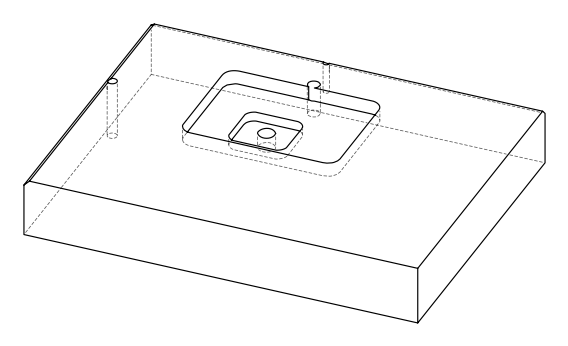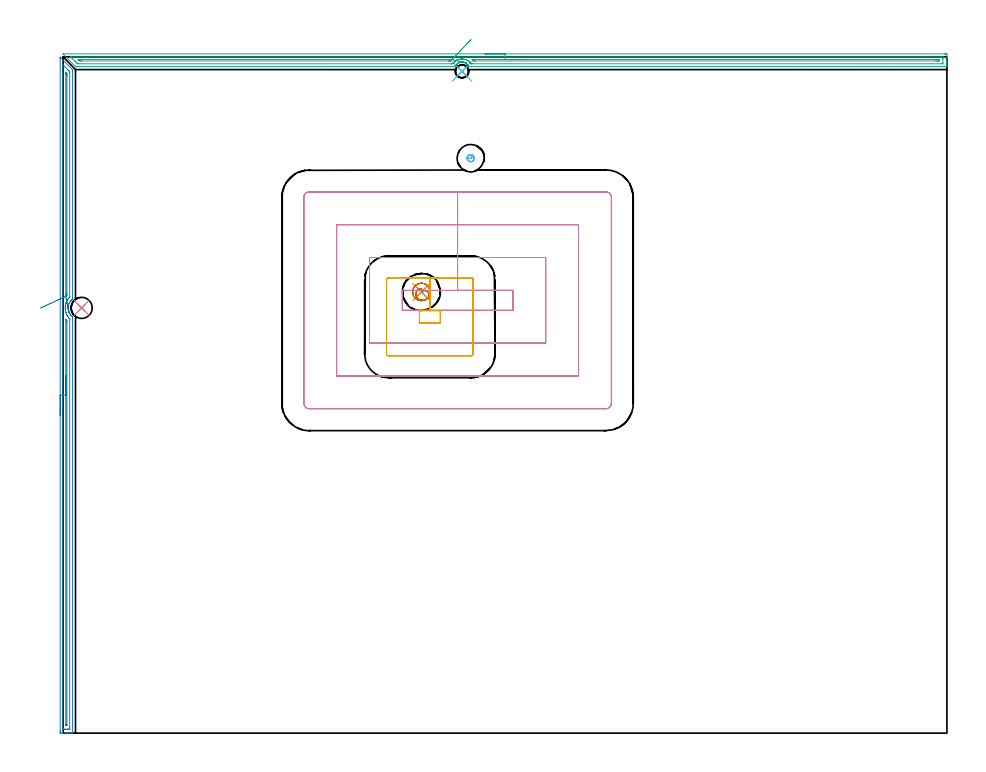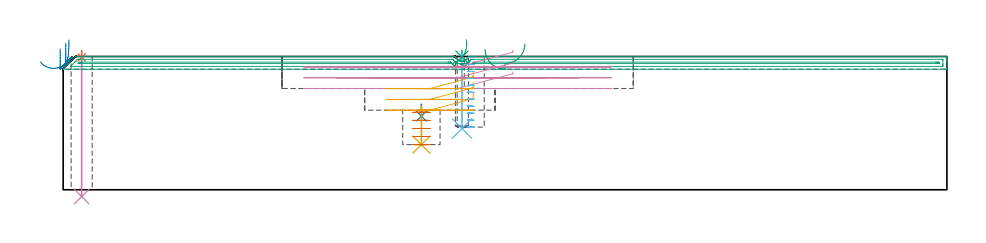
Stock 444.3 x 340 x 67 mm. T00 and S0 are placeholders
(PLAN: 12 operations, 7 tool changes, 32 min)
(1 SPOT_DRILL | STEP1HOLE | NXT0321_9005460120000 | 0.03 min | 1 mm3)
(2 SPOT_DRILL_1 | STEP1POCKET | NXT0321_9005460120000 | 0.05 min | 3223 mm3)
(3 SPOT_DRILL_2 | STEP1POCKET_1 | NXT0321_9005460120000 | 0.03 min | 0 mm3)
(4 DRILL_THROUGH_HOLE_INTO_CENTER | STEP1HOLE | NXT0301_077 | 0.29 min | 5881 mm3)
(5 DRILL_BLIND_HOLE_INTO_CENTER | STEP1POCKET | NXT0301_128 | 0.08 min | 1645 mm3)
(6 DRILL_BLIND_HOLE_INTO_CENTER_1 | STEP1POCKET_1 | NXT0301_037 | 0.15 min | 1195 mm3)
(7 MILL_ROUGH_BLIND_HOLE_CONTOUR | STEP1POCKET | NXT0201_013 | Spiral | 0.99 min | 7413 mm3)
(8 AREA_MILL | FG_CHAMFER_SURFACE | UGT0205_001 | 8.3 min | 6524 mm3)
(9 AREA_MILL_1 | FG_CHAMFER_SURFACE_1 | UGT0205_001 | 10.84 min | 9009 mm3)
(10 MILL_RECTANGULAR_POCKET | POCKET_RECTANGULAR_STRAIGHT | UGT0201_105 | Follow Part, ap 5.5, ae 75% | 8.58 min | 365490 mm3)
(11 MILL_RECTANGULAR_POCKET_1 | POCKET_RECTANGULAR_STRAIGHT_1 | UGT0201_105 | Follow Part, ap 5.5, ae 75% | 1.89 min | 39303 mm3)
(12 MILL_BLIND_HOLE_FROM_SOLID_MATERIAL | STEP1POCKET_2 | NXT0201_013 | Spiral | 0.79 min | 5095 mm3)
(TOOL NXT0321_9005460120000 | NC Spot Drill, 142deg, 12mm, Carbide, Uncoated | D12 PA142 FL30 Z2)
(TOOL NXT0301_077 | Carbide Drill 10.6mm [860.1-1060-053A1-MM 2214] | D10.6 PA140 FL71 Z2)
(TOOL NXT0301_128 | Carbide Drill 12mm [861.1-1200-036A1-GP GC34] | D12 PA150 FL37.4 Z2)
(TOOL NXT0301_037 | Carbide Drill 6.6mm [860.1-0660-033A1-MM 2214] | D6.6 PA140 FL53 Z2)
(TOOL NXT0201_013 | ENDMILL 10mm | D10 FL30 Z4)
(TOOL UGT0205_001 | Chamfer Mill 20 x 3 x 45 deg. | D20 FL50 Z2)
(TOOL UGT0201_105 | End Mill 22 mm | D22 FL25 Z2)
(OP 1 SPOT_DRILL)
G17 G21 G94 G90
T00 M6
G54
G17 G0 G90 X9.3 Y213.8 S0 M3
G43 Z77. H0
G94 G81 G98 Z66.539 F250. R70.
G80
M5
M2
(OP 2 SPOT_DRILL_1)
G17 G21 G94 G90
T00 M6
G54
G17 G0 G90 X180.1 Y221.8 S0 M3
G43 Z77. H0
G94 G81 G98 Z37. F250. R43.
G80
M5
M2
(OP 3 SPOT_DRILL_2)
G17 G21 G94 G90
T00 M6
G54
G17 G0 G90 X200.5 Y332.7 S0 M3
G43 Z77. H0
G94 G81 G98 Z66.716 F250. R70.
G80
M5
M2
(OP 4 DRILL_THROUGH_HOLE_INTO_CENTER)
G17 G21 G94 G90
T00 M6
G54
G17 G0 G90 X9.3 Y213.8 S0 M3
G43 Z77. H1
G94 G73 G98 Z-3.429 F250. Q10.061 R69.
G80
M5
M2
(OP 5 DRILL_BLIND_HOLE_INTO_CENTER)
G17 G21 G94 G90
T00 M6
G54
G17 G0 G90 X180.1 Y221.8 S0 M3
G43 Z77. H1
G94 G81 G98 Z22.7 F250. R42.
G80
M5
M2
(OP 6 DRILL_BLIND_HOLE_INTO_CENTER_1)
G17 G21 G94 G90
T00 M6
G54
G17 G0 G90 X200.5 Y332.7 S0 M3
G43 Z77. H1
G94 G81 G98 Z30.8 F250. R69.
G80
M5
M2
(OP 7 MILL_ROUGH_BLIND_HOLE_CONTOUR)
G17 G21 G94 G90
T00 M6
G54
G17 G0 G90 X180.1 Y221.8 S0 M3
G43 Z77. H0
Z38.94
G94 G3 X180.36 Y223.161 R0.706 F250.
X178.054 Y222.61 R2.063
X178.522 Y218.337 R2.904
X183.307 Y218.788 R3.633
X183.112 Y225.007 R4.4
X183.307 Y218.788 R-4.4
X183.21 Y221.898 R2.2
X180.1 Y221.8 R2.2
G0 Z34.88
G3 X180.36 Y223.161 R0.706
X178.054 Y222.61 R2.063
X178.522 Y218.337 R2.904
X183.307 Y218.788 R3.633
X183.112 Y225.007 R4.4
X183.307 Y218.788 R-4.4
X183.21 Y221.898 R2.2
X180.1 Y221.8 R2.2
G0 Z30.82
G3 X180.36 Y223.161 R0.706
X178.054 Y222.61 R2.063
X178.522 Y218.337 R2.904
X183.307 Y218.788 R3.633
X183.112 Y225.007 R4.4
X183.307 Y218.788 R-4.4
X183.21 Y221.898 R2.2
X180.1 Y221.8 R2.2
G0 Z26.76
G3 X180.36 Y223.161 R0.706
X178.054 Y222.61 R2.063
X178.522 Y218.337 R2.904
X183.307 Y218.788 R3.633
X183.112 Y225.007 R4.4
X183.307 Y218.788 R-4.4
X183.21 Y221.898 R2.2
X180.1 Y221.8 R2.2
G0 Z22.7
G3 X180.36 Y223.161 R0.706
X178.054 Y222.61 R2.063
X178.522 Y218.337 R2.904
X183.307 Y218.788 R3.633
X183.112 Y225.007 R4.4
X183.307 Y218.788 R-4.4
X183.21 Y221.898 R2.2
X180.1 Y221.8 R2.2
G0 Z77.
M5
M2
(OP 8 AREA_MILL)
G17 G21 G94 G90
T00 M6
G54
G17 G0 G90 X-1.5 Y159.9 S1061 M3
G43 Z77. H0
Z70.8
G94 G1 Y159.938 Z69.928 F250.
Y160.052 Z69.064
Y160.241 Z68.212
Y160.503 Z67.38
Y160.837 Z66.574
Y161.24 Z65.8
Y161.708 Z65.064
Y162.239 Z64.372
Y162.829 Z63.729
Y163.472 Z63.14
Y164.164 Z62.608
Y164.9 Z62.14
Y165.674 Z61.737
Y166.48 Z61.403
Y167.312 Z61.141
Y168.163 Z60.952
Y169.028 Z60.838
Y169.9 Z60.8
Y339.778
X-1.497 Y339.785 Z60.802
X-1.493 Y339.789 Z60.807
X-1.486 Y339.785 Z60.814
X-1.478 Y339.778 Z60.822
X-1.461 Y339.761 Z60.838
X-1.045 Y339.346 Z61.252
X4.688 Y333.612 Z66.987
X4.694 Y333.599 Z66.99
X4.7 Y332.929 Z67.
Y218.585
X4.694 Y218.164 Z66.99
X4.686 Y218.15 Z66.986
X4.528 Y218.029 Z66.827
X4.313 Y217.851 Z66.61
X4.245 Y217.79 Z66.542
X4.107 Y217.666 Z66.405
X3.977 Y217.535 Z66.274
X3.855 Y217.394 Z66.152
X3.656 Y217.164 Z65.954
X3.362 Y216.773 Z65.661
X3.101 Y216.343 Z65.398
X2.883 Y215.88 Z65.181
X2.799 Y215.655 Z65.098
X2.727 Y215.459 Z65.023
X2.719 Y215.437 Z65.016
X2.595 Y214.987 Z64.893
X2.513 Y214.542 Z64.81
X2.504 Y214.442 Z64.798
X2.481 Y214.23 Z64.778
X2.472 Y214.119 Z64.765
X2.469 Y214.095 Z64.763
X2.467 Y213.963 Z64.762
Y213.802 Z64.755
X2.464 Y213.707 Z64.76
Y213.648 Z64.759
X2.474 Y213.523 Z64.765
X2.487 Y213.31 Z64.783
X2.493 Y213.225 Z64.789
X2.494 Y213.202 Z64.791
X2.567 Y212.754 Z64.861
X2.675 Y212.309 Z64.97
X2.735 Y212.13 Z65.032
X2.776 Y212.011 Z65.073
X2.819 Y211.885 Z65.114
X2.828 Y211.858 Z65.123
X2.888 Y211.715 Z65.186
X3.016 Y211.416 Z65.312
X3.057 Y211.331 Z65.354
X3.102 Y211.249 Z65.398
X3.262 Y210.992 Z65.557
X3.33 Y210.881 Z65.627
X3.577 Y210.523 Z65.874
X3.657 Y210.427 Z65.954
X3.772 Y210.289 Z66.068
X3.81 Y210.248 Z66.106
X3.977 Y210.065 Z66.274
X4.097 Y209.95 Z66.394
X4.211 Y209.842 Z66.507
X4.451 Y209.63 Z66.75
X4.688 Y209.447 Z66.987
X4.694 Y209.434 Z66.99
X4.7 Y208.759 Z67.
Y0.171
X4.697 Y0.008 Z66.988
X4.695 Y0.006 Z66.986
X4.352 Y0. Z66.651
X4.038 Z66.337
X3.363 Z65.658
X2.145 Z64.441
X1.6 Z63.894
X-1.045 Y0.001 Z61.251
X-1.276 Y0.004 Z61.021
X-1.491 Y0.01 Z60.805
X-1.495 Y0.162 Z60.803
X-1.499 Y0.617 Z60.801
X-1.5 Y1.078 Z60.8
Y169.9
X-0.086 Z62.214
X-0.085 Y335.53 Z62.215
X-0.084 Y335.609 Z62.216
X-0.079 Y335.895 Z62.221
X0.014 Y335.824 Z62.314
X0.237 Y335.609 Z62.537
X0.718 Y335.131 Z63.018
X1.135 Y334.716 Z63.435
X2.482 Y333.369 Z64.782
X2.921 Y332.929 Z65.221
X3.07 Y332.778 Z65.37
X3.188 Y332.655 Z65.488
X3.266 Y332.573 Z65.566
X3.279 Y332.52 Z65.579
X3.285 Y332.115 Z65.585
Y332.036
Y219.479
X3.284 Y219.377 Z65.584
X3.282 Y219.327 Z65.582
X3.279 Y219.305 Z65.579
X3.265 Y219.286 Z65.565
X3.14 Y219.142 Z65.44
X2.988 Y218.965 Z65.288
X2.666 Y218.585 Z64.966
X2.585 Y218.481 Z64.885
X2.482 Y218.338 Z64.782
X2.223 Y217.954 Z64.523
X2.063 Y217.692 Z64.363
X1.901 Y217.387 Z64.201
X1.627 Y216.799 Z63.927
X1.622 Y216.787 Z63.922
X1.6 Y216.728 Z63.9
X1.433 Y216.251 Z63.733
X1.393 Y216.115 Z63.693
X1.334 Y215.905 Z63.634
X1.262 Y215.63 Z63.562
X1.216 Y215.401 Z63.516
X1.144 Y215.012 Z63.444
X1.099 Y214.627 Z63.399
X1.059 Y214.119 Z63.359
X1.053 Y214.006 Z63.353
X1.05 Y213.895 Z63.35
Y213.782
X1.058 Y213.504 Z63.358
X1.077 Y213.225 Z63.377
X1.11 Y212.829 Z63.41
X1.188 Y212.332 Z63.488
X1.329 Y211.713 Z63.629
X1.407 Y211.439 Z63.707
X1.6 Y210.879 Z63.9
X1.711 Y210.602 Z64.011
X1.735 Y210.545 Z64.035
X1.845 Y210.297 Z64.145
X1.98 Y210.044 Z64.28
X2.09 Y209.86 Z64.39
X2.218 Y209.652 Z64.518
X2.482 Y209.259 Z64.782
X2.692 Y208.974 Z64.992
X2.87 Y208.759 Z65.17
X3.192 Y208.394 Z65.492
X3.279 Y208.295 Z65.579
X3.281 Y208.249 Z65.581
X3.284 Y208.148 Z65.584
X3.286 Y207.944 Z65.586
Y207.866
Y3.376
X3.284 Y2.484 Z65.584
X3.283 Y2.404 Z65.583
X3.272 Y2.01 Z65.572
X2.878 Y2.003 Z65.178
X2.482 Y2.001 Z64.782
X1.999 Y2. Z64.299
X1.117 Z63.417
X0.718 Y2.001 Z63.018
X0.232 Y2.003 Z62.532
X0.016 Y2.01 Z62.316
X-0.079 Y2.033 Z62.221
X-0.084 Y2.324 Z62.216
X-0.085 Y2.404 Z62.215
X-0.086 Y169.9 Z62.214
X1.328 Z63.628
X1.329 Y207.866 Z63.629
X1.33 Y207.951 Z63.63
X1.332 Y207.988 Z63.632
X1.334 Y208.021 Z63.634
X1.382 Y207.964 Z63.682
X1.457 Y207.866 Z63.757
X1.863 Y207.319 Z64.163
X1.865 Y207.247 Z64.165
X1.869 Y206.972 Z64.169
X1.871 Y206.698 Z64.171
Y4.191
X1.869 Y4.053 Z64.169
X1.867 Y4.02 Z64.167
X1.865 Y4.011 Z64.165
X1.85 Y4.008 Z64.15
X1.786 Y4.002 Z64.086
X1.6 Y4.001 Z63.9
X1.412 Y4.004 Z63.712
X1.359 Y4.008 Z63.659
X1.335 Y4.012 Z63.635
X1.333 Y4.027 Z63.633
X1.33 Y4.099 Z63.63
X1.329 Y4.191 Z63.629
Y4.466
X1.328 Y169.9 Z63.628
Y170.771 Z63.667
Y171.636 Z63.78
Y172.488 Z63.969
Y173.32 Z64.232
Y174.126 Z64.565
Y174.9 Z64.968
Y175.636 Z65.437
Y176.328 Z65.968
Y176.971 Z66.557
Y177.56 Z67.201
Y178.091 Z67.893
Y178.56 Z68.628
Y178.963 Z69.402
Y179.297 Z70.208
Y179.559 Z71.04
Y179.748 Z71.892
Y179.862 Z72.757
Y179.9 Z73.628
G0 X2.867 Y211.791 Z75.352
G1 X2.891 Y211.665 Z74.489
X2.901 Y211.614 Z73.618
X2.897 Y211.637 Z72.746
X2.878 Y211.735 Z71.879
X2.844 Y211.906 Z71.024
X2.796 Y212.15 Z70.188
X2.734 Y212.465 Z69.377
X2.658 Y212.847 Z68.597
X2.57 Y213.295 Z67.853
X2.47 Y213.805 Z67.152
X2.358 Y214.373 Z66.5
X2.235 Y214.995 Z65.9
X2.103 Y215.665 Z65.357
X1.962 Y216.379 Z64.877
X1.814 Y217.132 Z64.461
X1.659 Y217.917 Z64.114
X1.499 Y218.729 Z63.838
X1.335 Y219.562 Z63.635
X1.332 Y219.577 Z63.632
X1.33 Y219.612 Z63.63
X1.329 Y219.663 Z63.629
X1.328 Y219.694 Z63.628
X1.329 Y331.417 Z63.629
X1.334 Y332.036 Z63.634
X1.335 Y332.046 Z63.635
X1.357 Y332.036 Z63.657
X1.6 Y331.799 Z63.9
X1.762 Y331.635 Z64.062
X1.842 Y331.55 Z64.142
X1.859 Y331.53 Z64.159
X1.865 Y331.495 Z64.165
X1.867 Y331.417 Z64.167
X1.87 Y331.142 Z64.17
X1.871 Y330.868 Z64.171
X1.872 Y330.249 Z64.172
X1.871 Y220.99 Z64.171
X1.869 Y220.372 Z64.169
X1.867 Y220.304 Z64.167
X1.865 Y220.273 Z64.165
X1.85 Y220.249 Z64.15
X1.796 Y220.174 Z64.096
X1.6 Y219.913 Z63.9
X1.416 Y219.665 Z63.716
X1.374 Y219.608 Z63.674
X1.337 Y219.562 Z63.637
X1.335 Z63.635
X0.726 Y219.282 Z63.077
X0.075 Y218.984 Z62.58
X-0.614 Y218.668 Z62.147
X-1.334 Y218.338 Z61.781
X-2.08 Y217.996 Z61.486
X-2.847 Y217.644 Z61.264
X-3.628 Y217.286 Z61.116
X-4.419 Y216.924 Z61.043
X-5.212 Y216.56 Z61.046
X-6.002 Y216.198 Z61.126
X-6.782 Y215.84 Z61.281
X-7.547 Y215.49 Z61.51
X-8.291 Y215.148 Z61.812
X-9.009 Y214.82 Z62.183
X-9.694 Y214.505 Z62.623
X-10.342 Y214.209 Z63.126
X-10.947 Y213.931 Z63.689
X-11.506 Y213.675 Z64.309
G0 Z77.
M5
M2
(OP 9 AREA_MILL_1)
G17 G21 G94 G90
T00 M6
G54
G17 G0 G90 X212.128 Y341.5 S1061 M3
G43 Z77. H0
Z70.6
G94 G1 X212.166 Z69.729 F250.
X212.28 Z68.864
X212.469 Z68.012
X212.731 Z67.18
X213.065 Z66.374
X213.468 Z65.6
X213.937 Z64.864
X214.468 Z64.172
X215.057 Z63.529
X215.7 Z62.94
X216.393 Z62.409
X217.128 Z61.94
X217.902 Z61.537
X218.708 Z61.203
X219.54 Z60.941
X220.392 Z60.752
X221.257 Z60.638
X222.128 Z60.6
X443.141
X443.682 Y341.499 Z60.601
X444.217 Y341.494 Z60.603
X444.292 Y341.491 Z60.605
X444.3 Y340.963 Z61.134
Y338.3 Z63.794
Y337.753 Z64.344
Y337.412 Z64.684
Y336.866 Z65.231
Y336.525 Z65.57
Y335.843 Z66.256
Y335.512 Z66.587
Y335.136 Z66.955
X444.291 Y335.103 Z66.988
X444.129 Y335.1 Z67.
X203.814
X203.685 Y335.103 Z66.988
X203.67 Y335.13 Z66.962
X203.627 Y335.232 Z66.862
X203.564 Y335.401 Z66.697
X203.533 Y335.483 Z66.614
X203.461 Y335.637 Z66.46
X203.399 Y335.769 Z66.329
X203.368 Y335.823 Z66.275
X203.312 Y335.917 Z66.18
X203.198 Y336.081 Z66.015
X203.144 Y336.16 Z65.938
X203.07 Y336.252 Z65.847
X202.957 Y336.39 Z65.71
X202.825 Y336.525 Z65.574
X202.751 Y336.601 Z65.498
X202.506 Y336.819 Z65.281
X202.295 Y336.964 Z65.136
X202.076 Y337.094 Z65.006
X202.03 Y337.117 Z64.983
X201.848 Y337.206 Z64.893
X201.613 Y337.301 Z64.796
X201.394 Y337.371 Z64.727
X201.223 Y337.412 Z64.686
X201.172 Y337.424 Z64.673
X200.948 Y337.463 Z64.635
X200.712 Y337.486 Z64.606
X200.608 Y337.493 Z64.601
X200.599
X200.487 Y337.494 Z64.603
X200.39 Y337.492 Z64.6
X200.384
X200.35 Y337.489 Z64.602
X200.272 Y337.486 Z64.608
X200.094 Y337.468 Z64.631
X200.05 Y337.463 Z64.636
X199.828 Y337.425 Z64.674
X199.597 Y337.369 Z64.731
X199.528 Y337.346 Z64.754
X199.371 Y337.295 Z64.803
X199.15 Y337.207 Z64.893
X199.117 Y337.191 Z64.909
X198.935 Y337.099 Z64.997
X198.901 Y337.078 Z65.017
X198.699 Y336.956 Z65.14
X198.475 Y336.799 Z65.299
X198.251 Y336.603 Z65.494
X198.173 Y336.525 Z65.572
X198.042 Y336.395 Z65.704
X198.008 Y336.352 Z65.748
X197.857 Y336.163 Z65.937
X197.694 Y335.919 Z66.181
X197.531 Y335.601 Z66.498
X197.467 Y335.476 Z66.623
X197.376 Y335.252 Z66.844
X197.317 Y335.103 Z66.989
X197.114 Y335.1 Z67.
X6.382
X6.205 Y335.103 Z66.989
X6.154 Y335.148 Z66.948
X6.069 Y335.229 Z66.867
X0.102 Y341.208 Z60.891
X-0.03 Y341.493 Z60.605
X0.012 Y341.499 Z60.6
X222.128 Y341.5
Y340.086 Z62.014
X441.895 Y340.085 Z62.015
X442.29 Y340.075 Z62.025
X442.297 Y339.676 Z62.424
X442.299 Y339.188 Z62.912
X442.3 Y338.785 Z63.315
X442.298 Y337.013 Z65.087
X442.29 Y336.525 Z65.575
X441.905 Y336.515 Z65.585
X441.895 Y336.514 Z65.586
X206.058
X205.163 Y336.516 Z65.584
X205.154 Y336.518 Z65.582
X205.13 Y336.525 Z65.575
X205.04 Y336.638 Z65.462
X204.689 Y337.083 Z65.017
X204.503 Y337.285 Z64.815
X204.38 Y337.412 Z64.688
X204.261 Y337.524 Z64.576
X203.985 Y337.761 Z64.339
X203.83 Y337.872 Z64.228
X203.368 Y338.165 Z63.935
X203.11 Y338.3 Z63.8
X202.672 Y338.495 Z63.605
X202.474 Y338.571 Z63.529
X202.078 Y338.694 Z63.406
X201.581 Y338.803 Z63.297
X201.299 Y338.849 Z63.251
X200.993 Y338.884 Z63.216
X200.834 Y338.896 Z63.204
X200.688 Y338.902 Z63.198
X200.381 Y338.903 Z63.197
X200.091 Y338.892 Z63.208
X199.997 Y338.886 Z63.214
X199.899 Y338.876 Z63.224
X199.794 Y338.861 Z63.239
X199.307 Y338.784 Z63.316
X198.901 Y338.687 Z63.413
X198.604 Y338.595 Z63.505
X198.353 Y338.505 Z63.595
X198.008 Y338.363 Z63.737
X197.964 Y338.343 Z63.757
X197.879 Y338.3 Z63.8
X197.395 Y338.021 Z64.079
X197.114 Y337.828 Z64.272
X196.881 Y337.644 Z64.456
X196.622 Y337.412 Z64.688
X196.422 Y337.213 Z64.887
X196.221 Y336.98 Z65.12
X196.023 Y336.721 Z65.379
X195.876 Y336.525 Z65.575
X195.338 Y336.514 Z65.586
X195.327
X7.722
X7.238 Y336.525 Z65.575
X6.828 Y336.926 Z65.174
X6.34 Y337.412 Z64.688
X5.935 Y337.818 Z64.282
X4.568 Y339.188 Z62.912
X4.148 Y339.61 Z62.49
X3.693 Y340.075 Z62.025
X4.138 Y340.085 Z62.015
X4.148
X222.128 Y340.086 Z62.014
Y338.671 Z63.429
X439.735
X440.108 Y338.67 Z63.43
X440.233 Y338.667 Z63.433
X440.275 Y338.665 Z63.435
X440.29 Y338.659 Z63.441
X440.293 Y338.617 Z63.483
X440.297 Y338.49 Z63.61
X440.298 Y338.3 Z63.8
X440.296 Y338.114 Z63.986
X440.286 Y337.936 Z64.164
X440.108 Y337.933 Z64.167
X439.588 Y337.93 Z64.17
X439.215 Y337.929 Z64.171
X438.696
X207.315
X206.941 Y337.93 Z64.17
X206.417 Y337.933 Z64.167
X206.333 Y337.935 Z64.165
X206.153 Y338.103 Z63.997
X206.048 Y338.203 Z63.897
X205.569 Y338.665 Z63.435
X205.678 Y338.667 Z63.433
X206.048 Y338.67 Z63.43
X206.568 Y338.671 Z63.429
X206.941
X222.128
X223. Z63.467
X223.865 Z63.581
X224.716 Z63.769
X225.548 Z64.032
X226.354 Z64.365
X227.128 Z64.768
X227.864 Z65.237
X228.556 Z65.768
X229.199 Z66.358
X229.789 Z67.001
X230.32 Z67.693
X230.789 Z68.429
X231.191 Z69.202
X231.525 Z70.008
X231.788 Z70.84
X231.976 Z71.692
X232.09 Z72.557
X232.128 Z73.429
G0 X205.083 Y348.787 Z65.664
G1 X204.71 Y348.394 Z64.981
X204.297 Y347.959 Z64.347
X203.847 Y347.486 Z63.768
X203.364 Y346.978 Z63.249
X202.852 Y346.439 Z62.792
X202.314 Y345.874 Z62.402
X201.756 Y345.285 Z62.081
X201.179 Y344.679 Z61.832
X200.591 Y344.06 Z61.657
X199.993 Y343.432 Z61.558
X199.393 Y342.8 Z61.534
X198.793 Y342.169 Z61.586
X198.198 Y341.543 Z61.714
X197.614 Y340.928 Z61.917
X197.043 Y340.328 Z62.193
X196.492 Y339.748 Z62.54
X195.963 Y339.192 Z62.955
X195.462 Y338.664 Z63.436
X195.447 Y338.649 Z63.451
X195.381 Y338.59 Z63.51
X195.327 Y338.544 Z63.556
X195.199 Y338.428 Z63.672
X195.061 Y338.3 Z63.8
X194.741 Y337.995 Z64.105
X194.694 Y337.952 Z64.148
X194.664 Y337.935 Z64.165
X194.621 Y337.933 Z64.167
X194.434 Y337.93 Z64.17
X193.915 Y337.929 Z64.171
X193.541 Y337.928 Z64.172
X9.508 Y337.929 Z64.171
X8.986 Y337.931 Z64.169
X8.615 Y337.935 Z64.165
X8.262 Y337.951 Z64.149
X7.905 Y338.3 Z63.8
X7.722 Y338.481 Z63.619
X7.575 Y338.636 Z63.464
X7.548 Y338.666 Z63.434
X7.559 Y338.668 Z63.432
X7.582 Y338.67 Z63.43
X7.722 Y338.671 Z63.429
X8.241
X195.367
X195.413 Y338.67 Z63.43
X195.454 Y338.666 Z63.434
X195.462 Y338.664 Z63.436
X196.275 Y338.462 Z63.677
X197.065 Y338.266 Z63.991
X197.826 Y338.077 Z64.374
X198.551 Y337.896 Z64.824
X199.236 Y337.726 Z65.338
X199.874 Y337.568 Z65.911
X200.461 Y337.422 Z66.539
X200.994 Y337.289 Z67.217
X201.466 Y337.172 Z67.941
X201.876 Y337.07 Z68.705
X202.219 Y336.985 Z69.502
X202.494 Y336.916 Z70.327
X202.698 Y336.866 Z71.174
X202.83 Y336.833 Z72.036
X202.888 Y336.818 Z72.906
X202.872 Y336.822 Z73.778
X202.783 Y336.845 Z74.646
X202.62 Y336.885 Z75.502
G0 Z77.
M5
M2
(OP 10 MILL_RECTANGULAR_POCKET)
G17 G21 G94 G90
T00 M6
G54
G17 G0 G90 X226.1 Y219.017 S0 M3
G43 Z77.128 H0
Z70.127
G94 G1 Y222.6 Z69.167 F250.
X198.3 Z61.718
X170.5 F500.
Y212.6
X226.1
Y222.6
X198.3
Y239.1
X154.
Y196.1
X242.6
Y239.1
X208.098
X198.3
Y255.6
X137.5
Y179.6
X259.1
Y255.6
X208.098
X198.3
Y272.1
X123.7
G3 X121. Y269.4 R2.7
G1 Y165.8
G3 X123.7 Y163.1 R2.7
G1 X272.9
G3 X275.6 Y165.8 R2.7
G1 Y269.4
G3 X272.9 Y272.1 R2.7
G1 X198.3
X197.3
G0 X226.1 Y219.017 Z64.718
G1 Y222.6 Z63.758 F250.
X198.3 Z56.309
X170.5 F500.
Y212.6
X226.1
Y222.6
X198.3
Y239.1
X154.
Y196.1
X242.6
Y239.1
X198.3
Y255.6
X137.5
Y179.6
X259.1
Y255.6
X198.3
Y272.1
X123.7
G3 X121. Y269.4 R2.7
G1 Y165.8
G3 X123.7 Y163.1 R2.7
G1 X272.9
G3 X275.6 Y165.8 R2.7
G1 Y269.4
G3 X272.9 Y272.1 R2.7
G1 X198.3
X197.3
G0 X226.1 Y219.017 Z59.309
G1 Y222.6 Z58.349 F250.
X198.3 Z50.9
X170.5 F500.
Y212.6
X226.1
Y222.6
X198.3
Y239.1
X154.
Y196.1
X242.6
Y239.1
X198.3
Y255.6
X137.5
Y179.6
X259.1
Y255.6
X198.3
Y272.1
X123.7
G3 X121. Y269.4 R2.7
G1 Y165.8
G3 X123.7 Y163.1 R2.7
G1 X272.9
G3 X275.6 Y165.8 R2.7
G1 Y269.4
G3 X272.9 Y272.1 R2.7
G1 X198.3
X197.3
G0 Z77.128
M5
M2
(OP 11 MILL_RECTANGULAR_POCKET_1)
G17 G21 G94 G90
T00 M6
G54
G17 G0 G90 X206.1 Y218.78 S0 M3
G43 Z77.128 H0
Z59.276
G94 G1 Y228. Z56.806 F250.
X206.036 Y228.267 Z56.732
X205.901 Y228.507 Z56.659
X205.707 Y228.701 Z56.585
X205.467 Y228.836 Z56.511
X205.2 Y228.9 Z56.438
X184.35 Z50.851
Y212.4
X179.1 F500.
Y206.2
X189.6
Y212.4
X184.35
Y228.9
X163.6
G3 X162.6 Y227.9 R1.
G1 Y190.7
G3 X163.6 Y189.7 R1.
G1 X205.1
G3 X206.1 Y190.7 R1.
G1 Y227.9
G3 X205.1 Y228.9 R1.
G1 X184.35
X183.35
G0 X206.1 Y218.78 Z53.851
G1 Y228. Z51.38 F250.
X206.036 Y228.267 Z51.307
X205.901 Y228.507 Z51.233
X205.707 Y228.701 Z51.159
X205.467 Y228.836 Z51.086
X205.2 Y228.9 Z51.012
X184.35 Z45.425
Y212.4
X179.1 F500.
Y206.2
X189.6
Y212.4
X184.35
Y228.9
X163.6
G3 X162.6 Y227.9 R1.
G1 Y190.7
G3 X163.6 Y189.7 R1.
G1 X205.1
G3 X206.1 Y190.7 R1.
G1 Y227.9
G3 X205.1 Y228.9 R1.
G1 X184.35
X183.35
G0 X206.1 Y218.78 Z48.425
G1 Y228. Z45.955 F250.
X206.036 Y228.267 Z45.881
X205.901 Y228.507 Z45.808
X205.707 Y228.701 Z45.734
X205.467 Y228.836 Z45.66
X205.2 Y228.9 Z45.587
X184.35 Z40.
Y212.4
X179.1 F500.
Y206.2
X189.6
Y212.4
X184.35
Y228.9
X163.6
G3 X162.6 Y227.9 R1.
G1 Y190.7
G3 X163.6 Y189.7 R1.
G1 X205.1
G3 X206.1 Y190.7 R1.
G1 Y227.9
G3 X205.1 Y228.9 R1.
G1 X184.35
X183.35
G0 Z77.128
M5
M2
(OP 12 MILL_BLIND_HOLE_FROM_SOLID_MATERIAL)
G17 G21 G94 G90
T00 M6
G54
G17 G0 G90 X204.9 Y289.1 S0 M3
G43 Z77. H0
Z66.5
G94 G3 X205.476 Y290.324 R0.748 F250.
X203.753 Y290.487 R1.224
X203.513 Y287.953 R1.8
X203.753 Y290.487 R-1.8
X203.633 Y289.22 R0.9
X204.9 Y289.1 R0.9
G0 Z63.
G3 X205.476 Y290.324 R0.748
X203.753 Y290.487 R1.224
X203.513 Y287.953 R1.8
X203.753 Y290.487 R-1.8
X203.633 Y289.22 R0.9
X204.9 Y289.1 R0.9
G0 Z59.5
G3 X205.476 Y290.324 R0.748
X203.753 Y290.487 R1.224
X203.513 Y287.953 R1.8
X203.753 Y290.487 R-1.8
X203.633 Y289.22 R0.9
X204.9 Y289.1 R0.9
G0 Z56.
G3 X205.476 Y290.324 R0.748
X203.753 Y290.487 R1.224
X203.513 Y287.953 R1.8
X203.753 Y290.487 R-1.8
X203.633 Y289.22 R0.9
X204.9 Y289.1 R0.9
G0 Z52.5
G3 X205.476 Y290.324 R0.748
X203.753 Y290.487 R1.224
X203.513 Y287.953 R1.8
X203.753 Y290.487 R-1.8
X203.633 Y289.22 R0.9
X204.9 Y289.1 R0.9
G0 Z49.
G3 X205.476 Y290.324 R0.748
X203.753 Y290.487 R1.224
X203.513 Y287.953 R1.8
X203.753 Y290.487 R-1.8
X203.633 Y289.22 R0.9
X204.9 Y289.1 R0.9
G0 Z45.5
G3 X205.476 Y290.324 R0.748
X203.753 Y290.487 R1.224
X203.513 Y287.953 R1.8
X203.753 Y290.487 R-1.8
X203.633 Y289.22 R0.9
X204.9 Y289.1 R0.9
G0 Z42.
G3 X205.476 Y290.324 R0.748
X203.753 Y290.487 R1.224
X203.513 Y287.953 R1.8
X203.753 Y290.487 R-1.8
X203.633 Y289.22 R0.9
X204.9 Y289.1 R0.9
G0 Z38.5
G3 X205.476 Y290.324 R0.748
X203.753 Y290.487 R1.224
X203.513 Y287.953 R1.8
X203.753 Y290.487 R-1.8
X203.633 Y289.22 R0.9
X204.9 Y289.1 R0.9
G0 Z35.
G3 X205.476 Y290.324 R0.748
X203.753 Y290.487 R1.224
X203.513 Y287.953 R1.8
X203.753 Y290.487 R-1.8
X203.633 Y289.22 R0.9
X204.9 Y289.1 R0.9
G0 Z31.5
G3 X205.476 Y290.324 R0.748
X203.753 Y290.487 R1.224
X203.513 Y287.953 R1.8
X203.753 Y290.487 R-1.8
X203.633 Y289.22 R0.9
X204.9 Y289.1 R0.9
G0 Z77.
M5
M2
